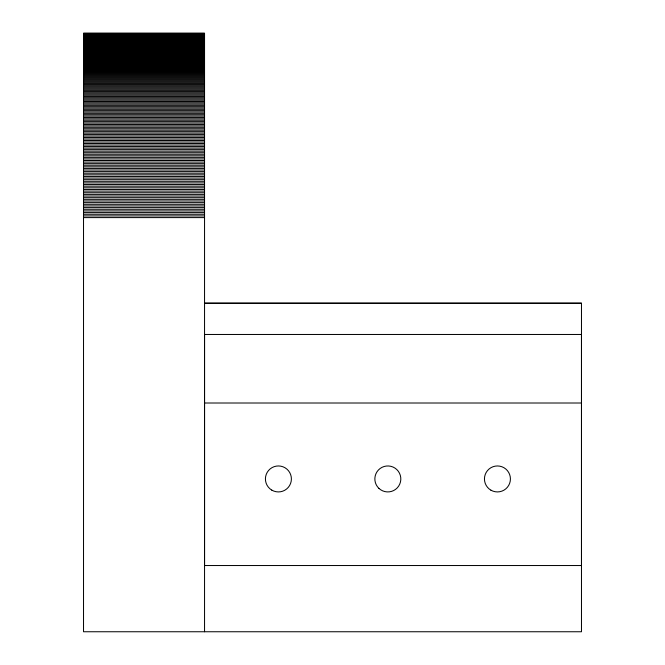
<?xml version="1.0" encoding="UTF-8"?>
<svg xmlns="http://www.w3.org/2000/svg" width="665" height="665" viewBox="0 0 665 665"><rect width="100%" height="100%" fill="white"/><g stroke="black" fill="none" stroke-linecap="round" stroke-linejoin="round"><path stroke-width="1" d="M83.524 33.316L204.546 33.316M83.524 33.508L204.546 33.508L83.524 33.716M83.524 33.84L204.546 33.84M83.524 33.973L204.546 33.973M83.524 34.131L204.546 34.131M83.524 34.297L204.546 34.297M83.524 34.48L204.546 34.48M83.524 34.671L204.546 34.671M83.524 34.888L204.546 34.888M83.524 35.112L204.546 35.112M83.524 35.345L204.546 35.345M83.524 35.602L204.546 35.602M83.524 35.868L204.546 35.868M83.524 36.151L204.546 36.151M83.524 36.45L204.546 36.45M83.524 36.758L204.546 36.758M83.524 37.082L204.546 37.082M83.524 37.423L204.546 37.423M83.524 37.78L204.546 37.78M83.524 38.146L204.546 38.146M83.524 38.528L204.546 38.528M83.524 38.927L204.546 38.927M83.524 39.335L204.546 39.335M83.524 39.759L204.546 39.759M83.524 40.199L204.546 40.199M83.524 40.648L204.546 40.648M83.524 41.114L204.546 41.114M83.524 41.596L204.546 41.596M83.524 42.095L204.546 42.095M83.524 42.602L204.546 42.602M83.524 43.117L204.546 43.117M83.524 43.657L204.546 43.657M83.524 44.206L204.546 44.206M83.524 44.771L204.546 44.771M83.524 45.345L204.546 45.345M83.524 45.935L204.546 45.935M83.524 46.542L204.546 46.542M83.524 47.157L204.546 47.157M83.524 47.789L204.546 47.789M83.524 48.437L204.546 48.437M83.524 49.094L204.546 49.094M83.524 49.767L204.546 49.767M83.524 50.449L204.546 50.449M83.524 51.147L204.546 51.147M83.524 51.853L204.546 51.853M83.524 52.585L204.546 52.585M83.524 53.316L204.546 53.316M83.524 54.073L204.546 54.073M83.524 54.829L204.546 54.829M83.524 55.611L204.546 55.611M83.524 56.4L204.546 56.4M83.524 57.198L204.546 57.198M83.524 58.013L204.546 58.013M83.524 58.844L204.546 58.844M83.524 59.684L204.546 59.684M83.524 60.532L204.546 60.532M83.524 61.396L204.546 61.396M83.524 62.277L204.546 62.277M83.524 63.167L204.546 63.167M83.524 64.064L204.546 64.064M83.524 64.979L204.546 64.979M83.524 65.901L204.546 65.901M83.524 66.841L204.546 66.841M83.524 67.797L204.546 67.797M83.524 68.753L204.546 68.753M83.524 69.734L204.546 69.734M83.524 70.714L204.546 70.714M83.524 71.712L204.546 71.712M83.524 72.718L204.546 72.718M83.524 73.74L204.546 73.74M83.524 74.771L204.546 74.771M83.524 75.818L204.546 75.818M83.524 76.874L204.546 76.874M83.524 77.938L204.546 77.938M83.524 79.019L204.546 79.019M83.524 80.099L204.546 80.099M83.524 81.205L204.546 81.205M83.524 82.31L204.546 82.31M83.524 83.433L204.546 83.433M83.524 84.563L204.546 84.563M83.524 85.71L204.546 85.71M83.524 86.857L204.546 86.857M83.524 88.021L204.546 88.021M83.524 89.193L204.546 89.193M83.524 90.382L204.546 90.382M83.524 91.57L204.546 91.57M83.524 92.776L204.546 92.776M83.524 93.989L204.546 93.989M83.524 95.211L204.546 95.211M83.524 96.45L204.546 96.45M83.524 97.697L204.546 97.697M83.524 98.944L204.546 98.944M83.524 100.207L204.546 100.207M83.524 101.479L204.546 101.479M83.524 102.759L204.546 102.759M83.524 104.056L204.546 104.056M83.524 105.353L204.546 105.353M83.524 106.666L204.546 106.666M83.524 107.979L204.546 107.979M83.524 109.309L204.546 109.309M83.524 110.639L204.546 110.639M83.524 111.986L204.546 111.986M83.524 113.341L204.546 113.341M83.524 114.704L204.546 114.704M83.524 116.067L204.546 116.067M83.524 117.447L204.546 117.447M83.524 118.836L204.546 118.836M83.524 120.232L204.546 120.232M83.524 121.629L204.546 121.629M83.524 123.042L204.546 123.042M83.524 124.455L204.546 124.455M83.524 125.885L204.546 125.885M83.524 127.314L204.546 127.314M83.524 128.752L204.546 128.752M83.524 130.199L204.546 130.199M83.524 131.653L204.546 131.653M83.524 133.116L204.546 133.116M83.524 134.588L204.546 134.588M83.524 136.059L204.546 136.059M83.524 137.547L204.546 137.547M83.524 139.035L204.546 139.035M83.524 140.523L204.546 140.523M83.524 142.027L204.546 142.027M83.524 143.532L204.546 143.532M83.524 145.053L204.546 145.053M83.524 146.566L204.546 146.566M83.524 148.096L204.546 148.096M83.524 149.625L204.546 149.625M83.524 151.163L204.546 151.163M83.524 152.709L204.546 152.709M83.524 154.255L204.546 154.255M83.524 155.81L204.546 155.81M83.524 157.364L204.546 157.364M83.524 158.927L204.546 158.927M83.524 160.498L204.546 160.498M83.524 162.077L204.546 162.077M83.524 163.648L204.546 163.648M83.524 165.236L204.546 165.236M83.524 166.824L204.546 166.824M83.524 168.411L204.546 168.411M83.524 170.007L204.546 170.007M83.524 171.612L204.546 171.612M83.524 173.216L204.546 173.216M83.524 174.82L204.546 174.82M83.524 176.433L204.546 176.433M83.524 178.054L204.546 178.054M83.524 179.666L204.546 179.666M83.524 181.296L204.546 181.296M83.524 182.917L204.546 182.917M83.524 184.546L204.546 184.546M83.524 186.175L204.546 186.175M83.524 187.813L204.546 187.813M83.524 189.45L204.546 189.45M83.524 191.088L204.546 191.088M83.524 192.734L204.546 192.734M83.524 194.38L204.546 194.38M83.524 196.025L204.546 196.025M83.524 197.68L204.546 197.68M83.524 199.325L204.546 199.325M83.524 200.98L204.546 200.98M83.524 202.634L204.546 202.634M83.524 204.296L204.546 204.296M83.524 205.951L204.546 205.951M83.524 207.613L204.546 207.613M83.524 209.275L204.546 209.275M83.524 210.938L204.546 210.938M83.524 212.601L204.546 212.601M83.524 214.263L204.546 214.263M83.524 215.925L204.546 215.925M83.524 217.596L204.546 217.596M204.546 303.107L581.476 303.107L581.476 631.75L83.524 631.75L83.524 33.258L204.546 33.275L204.546 631.75M204.546 303.307L581.476 303.307M204.546 403.007L581.476 403.007M204.546 334.47L204.546 565.533L581.476 565.533L581.476 334.47L204.546 334.47M490.936 490.188A12.992 12.992 0 0 0 510.421 478.941A12.992 12.992 0 0 0 490.936 467.695A12.992 12.992 0 0 0 490.936 490.188M378.892 488.359A12.992 12.992 0 0 0 400.463 481.975A12.992 12.992 0 0 0 384.146 466.489A12.992 12.992 0 0 0 378.892 488.359M271.769 490.105A12.992 12.992 0 0 0 291.395 479.108A12.992 12.992 0 0 0 272.051 467.611A12.992 12.992 0 0 0 271.769 490.105"/></g></svg>
